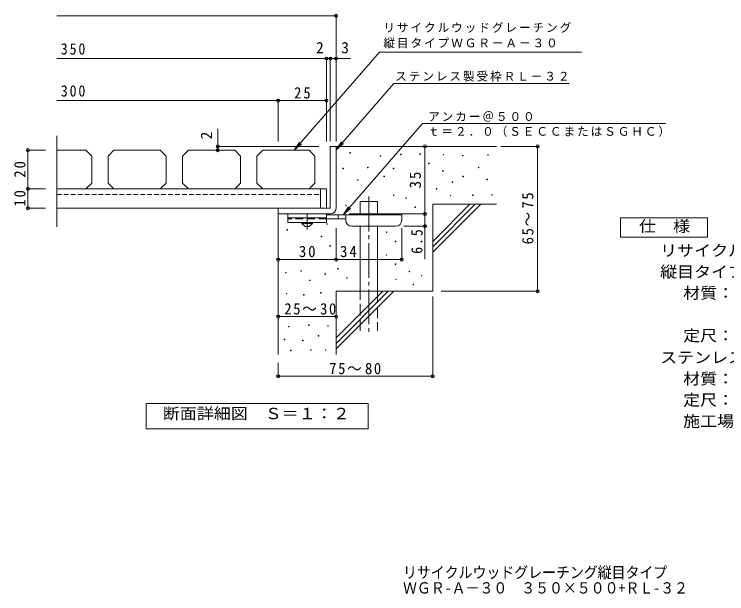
# Model space of a CAD drawing. Units: millimetres at full size. Extents: x -328 to 347, y -273 to 262.
# Drawn here: x -328.2 to 40.7, y -273 to 27 of the extents above; entities that cross this region are included whole.
import ezdxf
from ezdxf.enums import TextEntityAlignment as Align

# ---------------------------------------------------------------- set-up
doc = ezdxf.new("R2010")
doc.units = ezdxf.units.MM
doc.header["$LTSCALE"] = 2
doc.header["$PDMODE"] = 32
doc.header["$PDSIZE"] = 1.6
for name, pattern in [('CHAIN1', [8, 5, -1, 1, -1]), ('CHAIN2', [12, 9, -1, 1, -1]), ('DASHED1', [1.8, 1.2, -0.6]), ('DASHED2', [3, 2, -1]), ('DASHED3', [4, 3, -1])]:
    doc.linetypes.add(name, pattern=pattern)
for name, color, linetype, lineweight in [('D-0', 7, 'Continuous', 9), ('D-1', 2, 'Continuous', 9), ('D-3', 4, 'Continuous', 9), ('D-4', 7, 'Continuous', 9), ('D-5', 7, 'Continuous', 9), ('D-6', 6, 'Continuous', 5), ('D-9', 4, 'Continuous', 9), ('F-5', 7, 'Continuous', 9)]:
    doc.layers.add(name, color=color, linetype=linetype, lineweight=lineweight)
doc.styles.add('ＭＳ ゴシック', font='')
doc.styles.get('ＭＳ ゴシック').set_extended_font_data('MS Gothic')

msp = doc.modelspace()

# ---------------------------------------------------------------- linework, layer by layer
at = {"layer": 'D-0'}
for points in [[(-154.401, -44.907), (-154.401, -44.607), (-154.101, -44.607), (-154.101, -44.907)], [(-138.735, -46.528), (-138.735, -46.228), (-138.435, -46.228), (-138.435, -46.528)], [(-128.201, -45.717), (-128.201, -45.417), (-127.901, -45.417), (-127.901, -45.717)], [(-118.2, -45.608), (-118.2, -45.308), (-117.9, -45.308), (-117.9, -45.608)], [(-106.171, -45.812), (-106.171, -45.512), (-105.871, -45.512), (-105.871, -45.812)], [(-96.02, -46.353), (-96.02, -46.053), (-95.72, -46.053), (-95.72, -46.353)], [(-83.027, -45.947), (-83.027, -45.647), (-82.727, -45.647), (-82.727, -45.947)], [(-113.63, -50.405), (-113.63, -50.105), (-113.33, -50.105), (-113.33, -50.405)], [(-158.005, -52.969), (-158.005, -52.669), (-157.705, -52.669), (-157.705, -52.969)], [(-145.287, -52.429), (-145.287, -52.129), (-144.987, -52.129), (-144.987, -52.429)], [(-132.023, -52.97), (-132.023, -52.67), (-131.723, -52.67), (-131.723, -52.97)], [(-106.442, -54.203), (-106.442, -53.903), (-106.142, -53.903), (-106.142, -54.203)], [(-87.899, -52.444), (-87.899, -52.144), (-87.599, -52.144), (-87.599, -52.444)], [(-150.421, -58.929), (-150.421, -58.629), (-150.121, -58.629), (-150.121, -58.929)], [(-136.76, -57.166), (-136.76, -56.866), (-136.46, -56.866), (-136.46, -57.166)], [(-95.885, -57.181), (-95.885, -56.881), (-95.585, -56.881), (-95.585, -57.181)], [(-83.433, -58.67), (-83.433, -58.37), (-83.133, -58.37), (-83.133, -58.67)], [(-101.434, -60.023), (-101.434, -59.723), (-101.134, -59.723), (-101.134, -60.023)], [(-109.724, -63.52), (-109.724, -63.22), (-109.424, -63.22), (-109.424, -63.52)], [(-80.996, -66.655), (-80.996, -66.355), (-80.696, -66.355), (-80.696, -66.655)], [(-131.888, -66.776), (-131.888, -66.476), (-131.588, -66.476), (-131.588, -66.776)], [(-125.382, -68.273), (-125.382, -67.973), (-125.082, -67.973), (-125.082, -68.273)], [(-102.382, -67.062), (-102.382, -66.762), (-102.082, -66.762), (-102.082, -67.062)], [(-90.877, -66.791), (-90.877, -66.491), (-90.577, -66.491), (-90.577, -66.791)], [(-156.562, -72.188), (-156.562, -71.888), (-156.262, -71.888), (-156.262, -72.188)], [(-120.812, -73.071), (-120.812, -72.771), (-120.512, -72.771), (-120.512, -73.071)], [(-186.983, -84.684), (-186.983, -84.384), (-186.683, -84.384), (-186.683, -84.684)], [(-166.304, -81.709), (-166.304, -81.409), (-166.004, -81.409), (-166.004, -81.709)], [(-169.286, -88.172), (-169.286, -87.872), (-168.986, -87.872), (-168.986, -88.172)], [(-135.524, -85.942), (-135.524, -85.642), (-135.224, -85.642), (-135.224, -85.942)], [(-130.954, -90.74), (-130.954, -90.44), (-130.654, -90.44), (-130.654, -90.74)], [(-164.716, -92.969), (-164.716, -92.669), (-164.416, -92.669), (-164.416, -92.969)], [(-135.524, -97.775), (-135.524, -97.475), (-135.224, -97.475), (-135.224, -97.775)], [(-130.954, -102.573), (-130.954, -102.273), (-130.654, -102.273), (-130.654, -102.573)], [(-187.771, -106.918), (-187.771, -106.617), (-187.471, -106.617), (-187.471, -106.918)], [(-179.824, -106.069), (-179.824, -105.768), (-179.524, -105.768), (-179.524, -106.069)], [(-160.75, -104.891), (-160.75, -104.591), (-160.45, -104.591), (-160.45, -104.891)], [(-123.777, -106.313), (-123.777, -106.013), (-123.477, -106.013), (-123.477, -106.313)], [(-175.254, -110.866), (-175.254, -110.566), (-174.954, -110.566), (-174.954, -110.866)], [(-167.315, -107.747), (-167.315, -107.447), (-167.014, -107.447), (-167.014, -107.747)], [(-156.18, -109.689), (-156.18, -109.389), (-155.88, -109.389), (-155.88, -109.689)], [(-130.68, -110.374), (-130.68, -110.074), (-130.38, -110.074), (-130.38, -110.374)], [(-117.405, -108.464), (-117.405, -108.164), (-117.105, -108.164), (-117.105, -108.464)], [(-121.727, -113.055), (-121.727, -112.755), (-121.427, -112.755), (-121.427, -113.055)], [(-187.288, -117.803), (-187.288, -117.503), (-186.988, -117.503), (-186.988, -117.803)], [(-169.625, -117.346), (-169.625, -117.046), (-169.325, -117.046), (-169.325, -117.346)], [(-178.456, -118.412), (-178.456, -118.112), (-178.156, -118.112), (-178.156, -118.412)], [(-186.222, -134.857), (-186.222, -134.557), (-185.922, -134.557), (-185.922, -134.857)], [(-175.868, -134.095), (-175.868, -133.795), (-175.568, -133.795), (-175.568, -134.095)], [(-165.894, -134.476), (-165.894, -134.176), (-165.594, -134.176), (-165.594, -134.476)], [(-170.843, -139.653), (-170.843, -139.353), (-170.543, -139.353), (-170.543, -139.653)], [(-188.354, -141.557), (-188.354, -141.256), (-188.054, -141.256), (-188.054, -141.557)], [(-178.913, -142.013), (-178.913, -141.713), (-178.613, -141.713), (-178.613, -142.013)], [(-185.08, -147.267), (-185.08, -146.967), (-184.78, -146.967), (-184.78, -147.267)], [(-174.726, -146.962), (-174.726, -146.662), (-174.426, -146.662), (-174.426, -146.962)], [(-167.112, -146.962), (-167.112, -146.662), (-166.812, -146.662), (-166.812, -146.962)]]:
    msp.add_lwpolyline(points, close=True, dxfattribs=at)
at = {"layer": 'D-1'}
for p, q in [((-164.54, -41.375), (-164.54, -73.374)), ((-164.54, -41.375), (-161.54, -41.375)), ((-161.54, -73.374), (-161.54, -41.375)), ((-191.54, -73.374), (-164.54, -73.374)), ((-191.54, -76.375), (-191.54, -73.374)), ((-191.54, -76.375), (-164.54, -76.375))]:
    msp.add_line(p, q, dxfattribs=at)
msp.add_arc((-164.54, -73.374), 3, 270, 0, dxfattribs=at)
at = {"layer": 'D-3'}
for p, q in [((-306.074, -35.952), (-306.074, -82.977)), ((-291.04, -43.375), (-306.074, -43.375)), ((-291.04, -43.375), (-288.04, -46.375)), ((-279.54, -46.375), (-276.54, -43.375)), ((-252.54, -43.375), (-276.54, -43.375)), ((-252.54, -43.375), (-249.54, -46.375)), ((-241.04, -46.375), (-238.04, -43.375)), ((-214.04, -43.375), (-238.04, -43.375)), ((-214.04, -43.375), (-211.04, -46.375)), ((-202.54, -46.375), (-199.54, -43.375)), ((-175.54, -43.375), (-199.54, -43.375)), ((-175.54, -43.375), (-172.54, -46.375)), ((-288.04, -46.375), (-288.04, -60.375)), ((-249.54, -46.375), (-249.54, -60.375)), ((-211.04, -46.375), (-211.04, -60.375)), ((-172.54, -46.375), (-172.54, -60.375)), ((-291.04, -63.375), (-288.04, -60.375)), ((-252.54, -63.375), (-249.54, -60.375)), ((-214.04, -63.375), (-211.04, -60.375)), ((-175.54, -63.375), (-172.54, -60.375))]:
    msp.add_line(p, q, dxfattribs=at)
for points in [[(-279.54, -46.375), (-279.54, -60.375), (-276.54, -63.375)], [(-241.04, -46.375), (-241.04, -60.375), (-238.04, -63.375)], [(-202.54, -46.375), (-202.54, -60.375), (-199.54, -63.375)]]:
    msp.add_lwpolyline(points, dxfattribs=at)
at = {"layer": 'D-4'}
for p, q in [((-306.074, 26.199), (-161.54, 26.199)), ((-161.54, -38.783), (-161.54, 26.799)), ((-306.074, 4.06), (-166.54, 4.06)), ((-166.54, -38.783), (-166.54, 4.66)), ((-166.54, 4.06), (-165.54, 4.06)), ((-165.54, 4.06), (-154.008, 4.06)), ((-164.54, -38.783), (-164.54, 4.66)), ((-306.074, -17.691), (-191.54, -17.691)), ((-191.54, -38.783), (-191.54, -17.091)), ((-191.54, -17.691), (-166.54, -17.691)), ((-222.8, -43.375), (-222.8, -32.282)), ((-321.674, -43.375), (-312.074, -43.375)), ((-321.074, -63.375), (-321.074, -43.375)), ((-223.4, -41.375), (-170.541, -41.375)), ((-115.547, -76.374), (-115.547, -41.374)), ((-76.334, -41.374), (-56.603, -41.374)), ((-57.203, -116.374), (-57.203, -41.374)), ((-321.674, -63.375), (-312.074, -63.375)), ((-321.074, -73.375), (-321.074, -63.375)), ((-321.674, -73.375), (-312.074, -73.375)), ((-154.738, -76.374), (-114.947, -76.374)), ((-115.547, -76.374), (-115.547, -99.724)), ((-161.539, -100.595), (-161.539, -83.674)), ((-127.539, -100.595), (-127.539, -83.674)), ((-114.947, -82.674), (-126.539, -82.674)), ((-107.093, -116.374), (-56.603, -116.374)), ((-111.54, -119.13), (-111.54, -160.991)), ((-191.54, -129.498), (-161.54, -129.498)), ((-191.54, -153.374), (-191.54, -160.991)), ((-191.54, -160.391), (-111.54, -160.391))]:
    msp.add_line(p, q, dxfattribs=at)
msp.add_lwpolyline([(-191.539, -99.995), (-161.539, -99.995), (-127.539, -99.995)], dxfattribs=at)
for p in [(-161.54, 26.199), (-166.54, 4.06), (-164.54, 4.06), (-161.54, 4.06), (-191.54, -17.691), (-166.54, -17.691), (-222.8, -41.375), (-115.547, -41.374), (-57.203, -41.374), (-321.074, -43.375), (-222.8, -43.375), (-321.074, -63.375), (-321.074, -73.375), (-115.547, -76.374), (-115.547, -82.674), (-191.539, -99.995), (-161.539, -99.995), (-127.539, -99.995), (-57.203, -116.374), (-191.54, -129.498), (-161.54, -129.498), (-191.54, -160.391), (-111.54, -160.391)]:
    msp.add_point(p, dxfattribs=at)
at = {"layer": 'D-5'}
for p, q in [((-183.239, -43.375), (-139.054, 7.391)), ((-139.054, 7.391), (-34.573, 7.391)), ((-131.577, -8.792), (-161.54, -43.218)), ((-131.577, -8.792), (-40.912, -8.792)), ((-157.917, -76.874), (-116.733, -29.556)), ((-116.733, -29.556), (8.943, -29.556)), ((-183.239, -43.375), (-180.476, -39.207)), ((-183.239, -43.375), (-179.492, -40.064)), ((-161.54, -43.218), (-158.778, -39.051)), ((-161.54, -43.218), (-157.794, -39.908)), ((-157.917, -76.874), (-155.154, -72.707)), ((-157.917, -76.874), (-154.17, -73.563)), ((-14.225, -78.405), (30.775, -78.405)), ((-14.225, -88.406), (-14.225, -78.405)), ((30.775, -78.405), (30.775, -88.406)), ((30.775, -88.406), (-14.225, -88.406))]:
    msp.add_line(p, q, dxfattribs=at)
msp.add_lwpolyline([(-259.939, -187.563), (-259.939, -174.563), (-144.939, -174.563), (-144.939, -187.563)], close=True, dxfattribs=at)
at = {"layer": 'D-6'}
for p, q in [((-161.54, -41.374), (-78.54, -41.374)), ((-306.074, -63.375), (-166.54, -63.375)), ((-169.54, -63.375), (-169.54, -73.375)), ((-166.54, -63.375), (-166.54, -73.375)), ((-149.082, -76.874), (-149.082, -69.874)), ((-149.082, -69.874), (-140.082, -69.874)), ((-140.082, -76.874), (-140.082, -69.874)), ((-166.54, -73.375), (-306.074, -73.375)), ((-111.54, -90.576), (-92.338, -71.374)), ((-111.54, -71.374), (-78.54, -71.374)), ((-111.54, -93.405), (-89.51, -71.374)), ((-111.54, -71.374), (-111.54, -116.374)), ((-111.54, -96.233), (-86.682, -71.374)), ((-191.54, -76.374), (-191.54, -149.104)), ((-149.082, -116.374), (-149.082, -82.674)), ((-140.082, -116.374), (-140.082, -82.674)), ((-161.54, -116.374), (-111.54, -116.374)), ((-161.54, -116.374), (-161.54, -149.104)), ((-161.54, -140.576), (-137.339, -116.374)), ((-161.54, -143.404), (-134.511, -116.374)), ((-161.54, -146.232), (-131.682, -116.374))]:
    msp.add_line(p, q, dxfattribs=at)
at = {"layer": 'D-6', "linetype": 'DASHED1'}
msp.add_line((-306.074, -66.375), (-169.54, -66.375), dxfattribs=at)
at = {"layer": 'D-6', "linetype": 'CHAIN2'}
msp.add_line((-144.582, -67.424), (-144.582, -139.041), dxfattribs=at)
at = {"layer": 'D-6', "linetype": 'DASHED3'}
for p, q in [((-149.082, -136.875), (-149.082, -116.374)), ((-140.082, -116.374), (-140.082, -136.875))]:
    msp.add_line(p, q, dxfattribs=at)
at = {"layer": 'D-9', "color": 3}
for p, q in [((-186.539, -76.375), (-186.539, -80.875)), ((-166.539, -76.375), (-186.539, -76.375)), ((-166.539, -76.375), (-166.539, -80.875)), ((-166.539, -78.375), (-186.539, -78.375)), ((-166.539, -80.875), (-186.539, -80.875))]:
    msp.add_line(p, q, dxfattribs=at)
at = {"layer": 'D-9', "linetype": 'CHAIN1'}
msp.add_line((-176.539, -84.422), (-176.539, -76.375), dxfattribs=at)
at = {"layer": 'D-9'}
for p, q in [((-127.539, -76.874), (-166.539, -76.874)), ((-160.539, -78.874), (-160.539, -76.874)), ((-156.539, -79.674), (-156.539, -76.874)), ((-127.539, -79.674), (-127.539, -76.874)), ((-156.534, -78.874), (-166.539, -78.874)), ((-153.539, -82.674), (-130.539, -82.674))]:
    msp.add_line(p, q, dxfattribs=at)
at = {"layer": 'D-9', "color": 3, "linetype": 'DASHED2'}
msp.add_line((-166.539, -78.875), (-186.539, -78.875), dxfattribs=at)
at = {"layer": 'D-9', "color": 2}
for p, q in [((-179.289, -81.374), (-179.289, -80.875)), ((-173.789, -81.374), (-173.789, -80.875)), ((-179.289, -81.374), (-177.539, -82.874)), ((-179.289, -81.374), (-173.789, -81.374)), ((-177.539, -82.874), (-175.539, -82.874)), ((-175.539, -82.874), (-173.789, -81.374))]:
    msp.add_line(p, q, dxfattribs=at)
at = {"layer": 'D-9'}
for centre, start, end in [((-153.539, -79.674), 180, 270), ((-130.539, -79.674), 270, 0)]:
    msp.add_arc(centre, 3, start, end, dxfattribs=at)

# ---------------------------------------------------------------- texts
at = {"layer": 'D-1', "insert": (-304.074, -15.691), "char_height": 5.865, "attachment_point": 7, "style": 'ＭＳ ゴシック'}
msp.add_mtext('\\T1.27;\\W0.9;300', dxfattribs=at)
at = {"layer": 'D-3', "color": 2, "insert": (-304.074, 6.06), "char_height": 5.865, "attachment_point": 7, "style": 'ＭＳ ゴシック'}
msp.add_mtext('\\T1.27;\\W0.9;350', dxfattribs=at)
at = {"layer": 'D-4', "color": 2, "style": 'ＭＳ ゴシック'}
for s, p in [('2', (-171.908, 5.06)), ('3', (-158.88, 5.06))]:
    msp.add_text(s, height=5.865, dxfattribs=at).set_placement(p, align=Align.BOTTOM_LEFT)
msp.add_text('2', height=5.865, rotation=90, dxfattribs=at).set_placement((-224, -37.784), align=Align.BOTTOM_LEFT)
at = {"layer": 'D-4', "color": 2, "char_height": 5.865, "attachment_point": 7, "style": 'ＭＳ ゴシック'}
for s, insert in [('\\T1.27;\\W0.95;25', (-183.29, -16.691)), ('\\T1.27;\\W0.95;30', (-180.789, -98.795)), ('\\T1.27;\\W0.95;34', (-159.465, -98.795)), ('\\T1.22;\\W0.95;25～30', (-188.381, -128.498)), ('\\T1.22;\\W0.95;75～80', (-165.114, -159.391))]:
    msp.add_mtext(s, dxfattribs=dict(at, insert=insert))
at = {"layer": 'D-4', "color": 2, "char_height": 5.865, "attachment_point": 7, "rotation": 90, "style": 'ＭＳ ゴシック'}
for s, insert in [('\\T1.27;\\W0.95;20', (-322.274, -57.625)), ('\\T1.27;\\W0.95;35', (-117.547, -63.124)), ('\\T1.27;\\W0.95;10', (-322.274, -72.625)), ('\\T1.22;\\W0.95;65～75', (-59.309, -92.124)), ('\\T1.27;\\W0.9;6.5', (-116.747, -97.013))]:
    msp.add_mtext(s, dxfattribs=dict(at, insert=insert))
at = {"layer": 'D-5', "color": 2, "style": 'ＭＳ ゴシック', "width": 1.1}
for s, p in [('仕\u3000様', (-4.725, -87.405)), ('リサイクルウッドグレーチング', (6.193, -99.99)), ('縦目タイプ\u3000ＷＧＲ－Ａ－３０\u3000３５０×５００（色：チョコ）', (6.193, -110.99)), ('材質：メインバー\u3000（リサイクルウッド）', (18.136, -121.99)), ('定尺：４９９', (18.136, -143.99)), ('ステンレス製受枠\u3000ＲＬ－３２', (6.181, -155.346)), ('材質：ステンレス鋼板ｔ＝３．０（ＳＵＳ３０４）', (18.123, -166.346)), ('定尺：２０００', (18.123, -177.346)), ('断面詳細図\u3000Ｓ＝１：２', (-251.254, -184.369)), ('施工場所の状況に合わせて、アンカーをプライヤー等で折り曲げてご使用ください。', (18.123, -188.346))]:
    msp.add_text(s, height=5.865, dxfattribs=at).set_placement(p, align=Align.BOTTOM_LEFT)
at = {"layer": 'D-5', "char_height": 4.399, "attachment_point": 7, "style": 'ＭＳ ゴシック'}
for s, insert in [('\\T1.17;リサイクルウッドグレーチング', (-137.054, 17.391)), ('\\T1.17;縦目タイプＷＧＲ－Ａ－３０', (-137.054, 9.391)), ('\\T1.17;ステンレス製受枠ＲＬ－３２', (-130.954, -7.841)), ('\\T1.17;アンカー＠５００', (-113.885, -28.624)), ('\\T1.17;ｔ＝２．０（ＳＥＣＣまたはＳＧＨＣ）', (-114.004, -36.488))]:
    msp.add_mtext(s, dxfattribs=dict(at, insert=insert))
at = {"layer": 'F-5', "color": 2, "style": 'ＭＳ ゴシック', "width": 0.9}
for s, p in [('リサイクルウッドグレーチング縦目タイプ', (-126.9, -266.622)), ('ＷＧＲ-Ａ－３０\u3000３５０×５００+ＲＬ-３２', (-126.9, -274.622))]:
    msp.add_text(s, height=5.865, dxfattribs=at).set_placement(p, align=Align.BOTTOM_LEFT)

doc.saveas('drawing.dxf')
